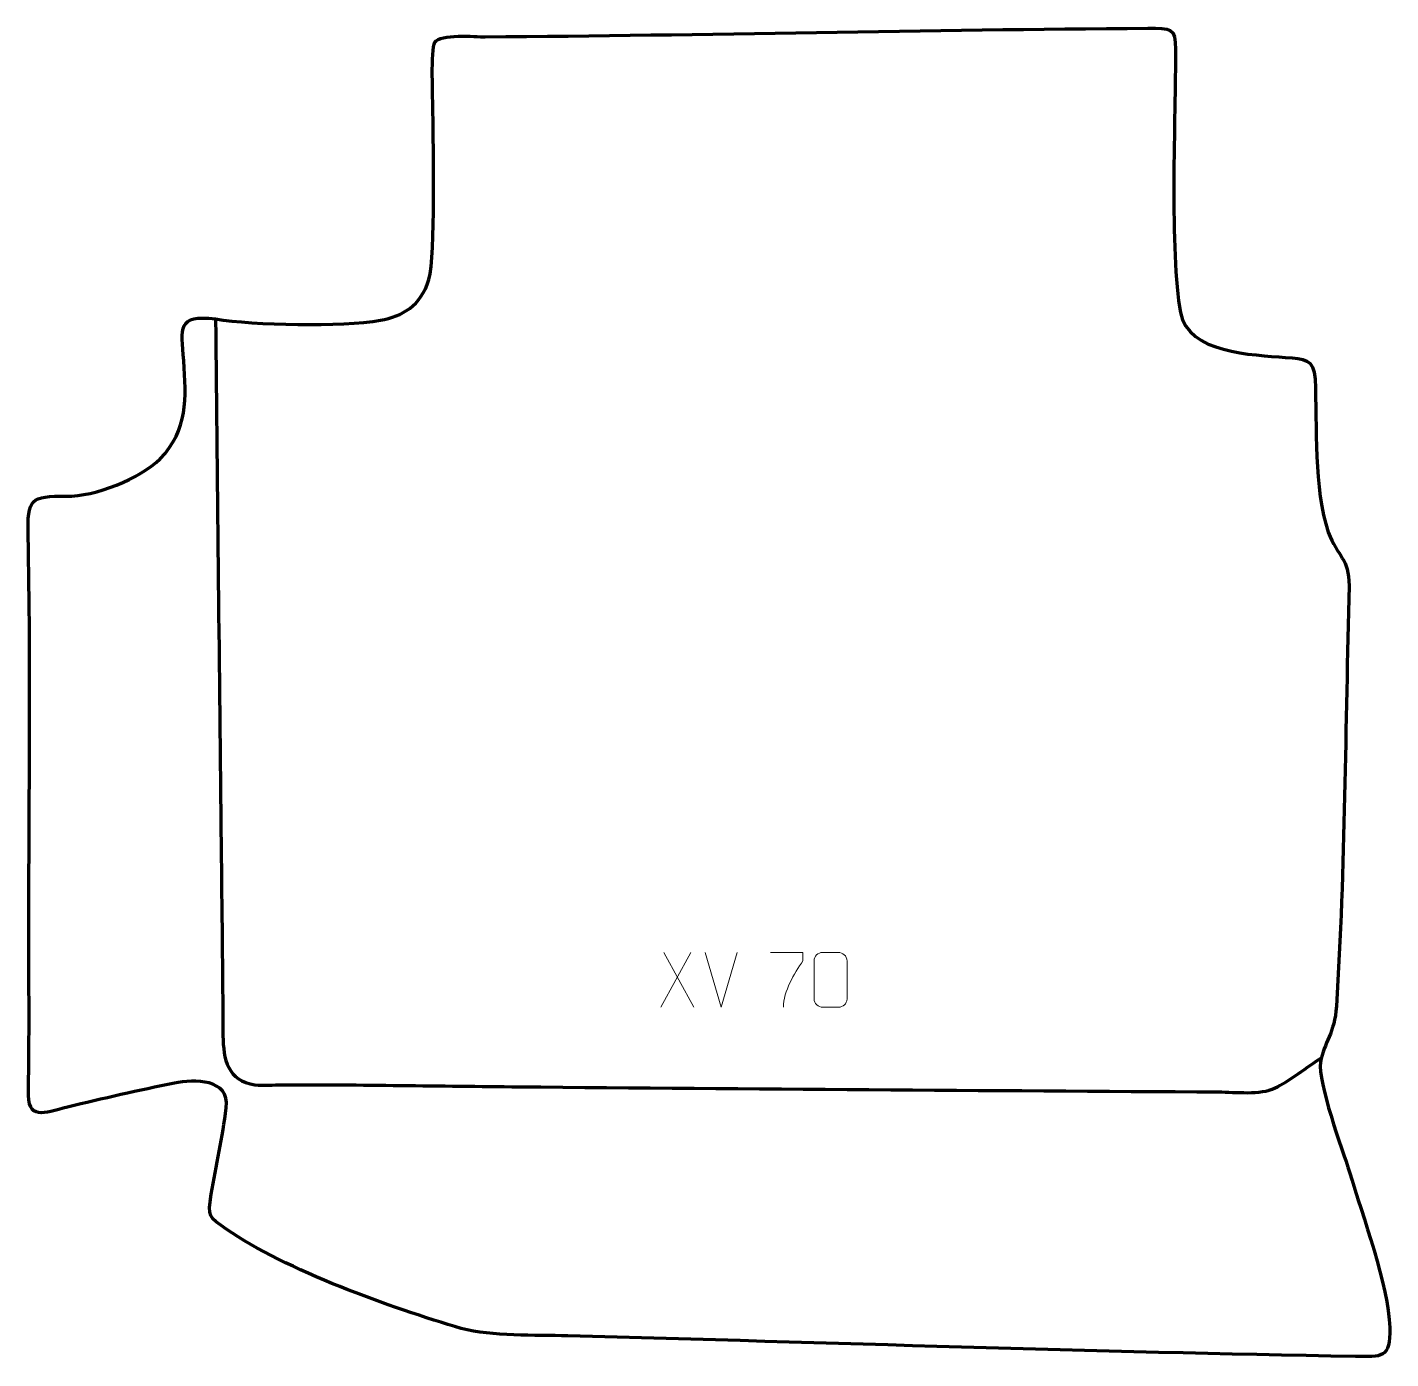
# Model space of a CAD drawing. Header units: millimetres. Extents: x -614 to 9, y 240 to 848.
import ezdxf

# ---------------------------------------------------------------- set-up
doc = ezdxf.new("R2010")
doc.units = ezdxf.units.MM
doc.header["$MEASUREMENT"] = 0
doc.layers.add('layer 1', color=7, linetype='Continuous', plot=False)
doc.layers.add('layer 2', color=7, linetype='Continuous')
doc.layers.add('layer 3', color=7, linetype='Continuous')

msp = doc.modelspace()

# ---------------------------------------------------------------- linework, layer by layer
at = {"layer": 'layer 1', "color": 250, "lineweight": 9}
for points in [[(-310.6467, 425.7641), (-310.6467, 425.7641), (-324.3873, 400.8683), (-324.3873, 400.8683)], [(-322.9327, 425.7641), (-322.9327, 425.7641), (-309.1921, 400.8106), (-309.1921, 400.8106)], [(-296.7897, 400.8105), (-296.7897, 400.8105), (-304.1115, 425.7641), (-304.1115, 425.7641)], [(-289.4678, 425.7641), (-289.4678, 425.7641), (-296.7896, 400.8105), (-296.7896, 400.8105)]]:
    msp.add_open_spline(points, degree=3, dxfattribs=at)
for points, knots in [([(-274.1977, 425.7666), (-274.1977, 425.7666), (-259.3816, 425.7666), (-259.3816, 425.7666), (-259.3816, 425.7666), (-259.3819, 424.517), (-259.3819, 423.2674), (-259.3816, 422.0176), (-259.3816, 422.0176), (-263.376, 416.0205), (-268.2912, 408.1869), (-268.2912, 400.8081)], [0, 0, 0, 0, 0.25, 0.25, 0.25, 0.25, 0.5, 0.5, 0.5, 0.5, 1, 1, 1, 1]), ([(-250.3704, 425.7866), (-248.0043, 425.7866), (-245.6378, 425.7866), (-243.2713, 425.7866), (-243.2713, 425.7866), (-241.2908, 425.8222), (-239.2648, 424.3279), (-239.2377, 421.8858), (-239.2377, 421.8858), (-239.2381, 416.1284), (-239.2381, 410.3706), (-239.2377, 404.6124), (-239.2377, 404.6124), (-239.3798, 402.2848), (-241.0862, 400.8025), (-243.2713, 400.7917), (-243.2713, 400.7917), (-245.6437, 400.7921), (-248.0161, 400.7921), (-250.3881, 400.7917), (-250.3881, 400.7917), (-252.3466, 400.6861), (-254.353, 402.574), (-254.3416, 404.595), (-254.3416, 404.595), (-254.3412, 410.3756), (-254.3412, 416.1559), (-254.3416, 421.9357), (-254.3416, 421.9357), (-254.3373, 424.0777), (-252.5602, 425.8002), (-250.3704, 425.7866)], [0, 0, 0, 0, 0.11111111, 0.11111111, 0.11111111, 0.11111111, 0.22222222, 0.22222222, 0.22222222, 0.22222222, 0.33333333, 0.33333333, 0.33333333, 0.33333333, 0.44444444, 0.44444444, 0.44444444, 0.44444444, 0.55555556, 0.55555556, 0.55555556, 0.55555556, 0.66666667, 0.66666667, 0.66666667, 0.66666667, 0.77777778, 0.77777778, 0.77777778, 0.77777778, 1, 1, 1, 1])]:
    msp.add_open_spline(points, degree=3, knots=knots, dxfattribs=at)
at = {"layer": 'layer 2', "color": 142, "lineweight": 158}
msp.add_open_spline([(-527.7499, 715.0941), (-526.8967, 634.9944), (-526.0435, 554.8948), (-525.1903, 474.7951), (-525.1903, 474.7951), (-524.874, 445.7471), (-524.4925, 416.7549), (-524.324, 387.7016), (-524.324, 387.7016), (-524.2629, 377.1532), (-522.1453, 366.986), (-509.7375, 365.3888), (-509.7375, 365.3888), (-506.0571, 364.9151), (-501.0656, 365.3237), (-497.2509, 365.3815), (-497.2509, 365.3815), (-461.3728, 365.498), (-425.0034, 364.7599), (-389.0711, 364.4492), (-389.0711, 364.4492), (-282.5339, 363.5278), (-175.9957, 362.7452), (-69.4564, 362.1151), (-69.4564, 362.1151), (-62.0003, 362.0711), (-50.2932, 360.634), (-43.7213, 363.901), (-43.7213, 363.901), (-37.7195, 366.8846), (-28.6039, 373.7584), (-22.5252, 377.7117)], degree=3, knots=[0, 0, 0, 0, 0.11111111, 0.11111111, 0.11111111, 0.11111111, 0.22222222, 0.22222222, 0.22222222, 0.22222222, 0.33333333, 0.33333333, 0.33333333, 0.33333333, 0.44444444, 0.44444444, 0.44444444, 0.44444444, 0.55555556, 0.55555556, 0.55555556, 0.55555556, 0.66666667, 0.66666667, 0.66666667, 0.66666667, 0.77777778, 0.77777778, 0.77777778, 0.77777778, 1, 1, 1, 1], dxfattribs=at)
at = {"layer": 'layer 3', "color": 242, "lineweight": 158}
msp.add_open_spline([(-89.1957, 838.1447), (-89.1873, 848.3108), (-91.3521, 847.9141), (-101.9088, 847.8585), (-101.9088, 847.8585), (-202.7016, 847.3277), (-303.6722, 844.6765), (-404.5391, 843.9654), (-404.5391, 843.9654), (-409.0954, 843.9333), (-425.1903, 845.45), (-427.5017, 841.5117), (-427.5017, 841.5117), (-429.5374, 838.0432), (-428.4197, 815.4482), (-428.3987, 809.342), (-428.3987, 809.342), (-428.3464, 794.0736), (-427.1339, 744.7348), (-430.267, 733.1037), (-430.267, 733.1037), (-433.9734, 720.9496), (-442.3918, 716.3328), (-452.3383, 714.5529), (-452.3383, 714.5529), (-470.0916, 711.3761), (-510.4439, 712.2821), (-527.7499, 715.0941), (-527.7499, 715.0941), (-545.4634, 717.2187), (-543.3369, 711.1282), (-542.2736, 695.9812), (-542.2736, 695.9812), (-541.0754, 678.9713), (-540.2408, 664.5134), (-553.0353, 651.2024), (-553.0353, 651.2024), (-562.4265, 642.0533), (-582.7107, 634.0064), (-595.8451, 634.1544), (-595.8451, 634.1544), (-612.3031, 634.2816), (-613.7327, 633.0972), (-613.3505, 615.9598), (-613.3505, 615.9598), (-612.0146, 556.0659), (-613.03, 495.392), (-613.016, 435.4023), (-613.016, 435.4023), (-613.0104, 411.3712), (-612.712, 387.0461), (-613.2452, 363.0526), (-613.2452, 363.0526), (-613.5672, 348.565), (-606.5278, 352.4477), (-595.3321, 355.1784), (-595.3321, 355.1784), (-579.481, 359.0035), (-562.51, 362.9463), (-546.5358, 366.0688), (-546.5358, 366.0688), (-537.443, 367.8461), (-521.3343, 368.354), (-522.8112, 354.8297), (-522.8112, 354.8297), (-524.5065, 341.5122), (-527.4422, 328.5058), (-529.6947, 315.3431), (-529.6947, 315.3431), (-531.4609, 305.0224), (-530.8215, 305.1014), (-522.5433, 299.31), (-522.5433, 299.31), (-496.1181, 280.8229), (-446.9433, 263.2286), (-415.4664, 254.1125), (-415.4664, 254.1125), (-401.389, 250.295), (-381.7664, 251.0973), (-366.8101, 250.7088), (-366.8101, 250.7088), (-246.8855, 247.5725), (-126.9962, 243.2705), (-7.0425, 241.3061), (-7.0425, 241.3061), (4.9429, 241.1098), (9.0937, 240.2632), (8.6522, 254.4639), (8.6522, 254.4639), (8.0537, 273.7166), (-3.7755, 305.4851), (-9.7789, 325.5329), (-9.7789, 325.5329), (-13.0104, 335.8178), (-24.4859, 366.7624), (-22.9494, 375.6667), (-22.9494, 375.6667), (-21.3775, 384.7761), (-16.514, 388.8411), (-15.7258, 401.2189), (-15.7258, 401.2189), (-11.7028, 464.3988), (-11.6543, 529.7953), (-9.9208, 593.2102), (-9.9208, 593.2102), (-9.9387, 605.9085), (-15.0944, 606.2428), (-19.4319, 617.6648), (-19.4319, 617.6648), (-26.2194, 637.5308), (-24.5579, 666.4813), (-25.4895, 687.6558), (-25.4895, 687.6558), (-26.201, 697.0865), (-30.1604, 696.7463), (-39.1176, 697.5602), (-39.1176, 697.5602), (-53.9896, 698.8184), (-83.4874, 699.2677), (-87.006, 718.0958), (-87.006, 718.0958), (-91.981, 744.7186), (-89.1977, 808.9355), (-89.1957, 838.1447)], degree=3, knots=[0, 0, 0, 0, 0.03125, 0.03125, 0.03125, 0.03125, 0.0625, 0.0625, 0.0625, 0.0625, 0.09375, 0.09375, 0.09375, 0.09375, 0.125, 0.125, 0.125, 0.125, 0.15625, 0.15625, 0.15625, 0.15625, 0.1875, 0.1875, 0.1875, 0.1875, 0.21875, 0.21875, 0.21875, 0.21875, 0.25, 0.25, 0.25, 0.25, 0.28125, 0.28125, 0.28125, 0.28125, 0.3125, 0.3125, 0.3125, 0.3125, 0.34375, 0.34375, 0.34375, 0.34375, 0.375, 0.375, 0.375, 0.375, 0.40625, 0.40625, 0.40625, 0.40625, 0.4375, 0.4375, 0.4375, 0.4375, 0.46875, 0.46875, 0.46875, 0.46875, 0.5, 0.5, 0.5, 0.5, 0.53125, 0.53125, 0.53125, 0.53125, 0.5625, 0.5625, 0.5625, 0.5625, 0.59375, 0.59375, 0.59375, 0.59375, 0.625, 0.625, 0.625, 0.625, 0.65625, 0.65625, 0.65625, 0.65625, 0.6875, 0.6875, 0.6875, 0.6875, 0.71875, 0.71875, 0.71875, 0.71875, 0.75, 0.75, 0.75, 0.75, 0.78125, 0.78125, 0.78125, 0.78125, 0.8125, 0.8125, 0.8125, 0.8125, 0.84375, 0.84375, 0.84375, 0.84375, 0.875, 0.875, 0.875, 0.875, 0.90625, 0.90625, 0.90625, 0.90625, 0.9375, 0.9375, 0.9375, 0.9375, 1, 1, 1, 1], dxfattribs=at)

doc.saveas('drawing.dxf')
